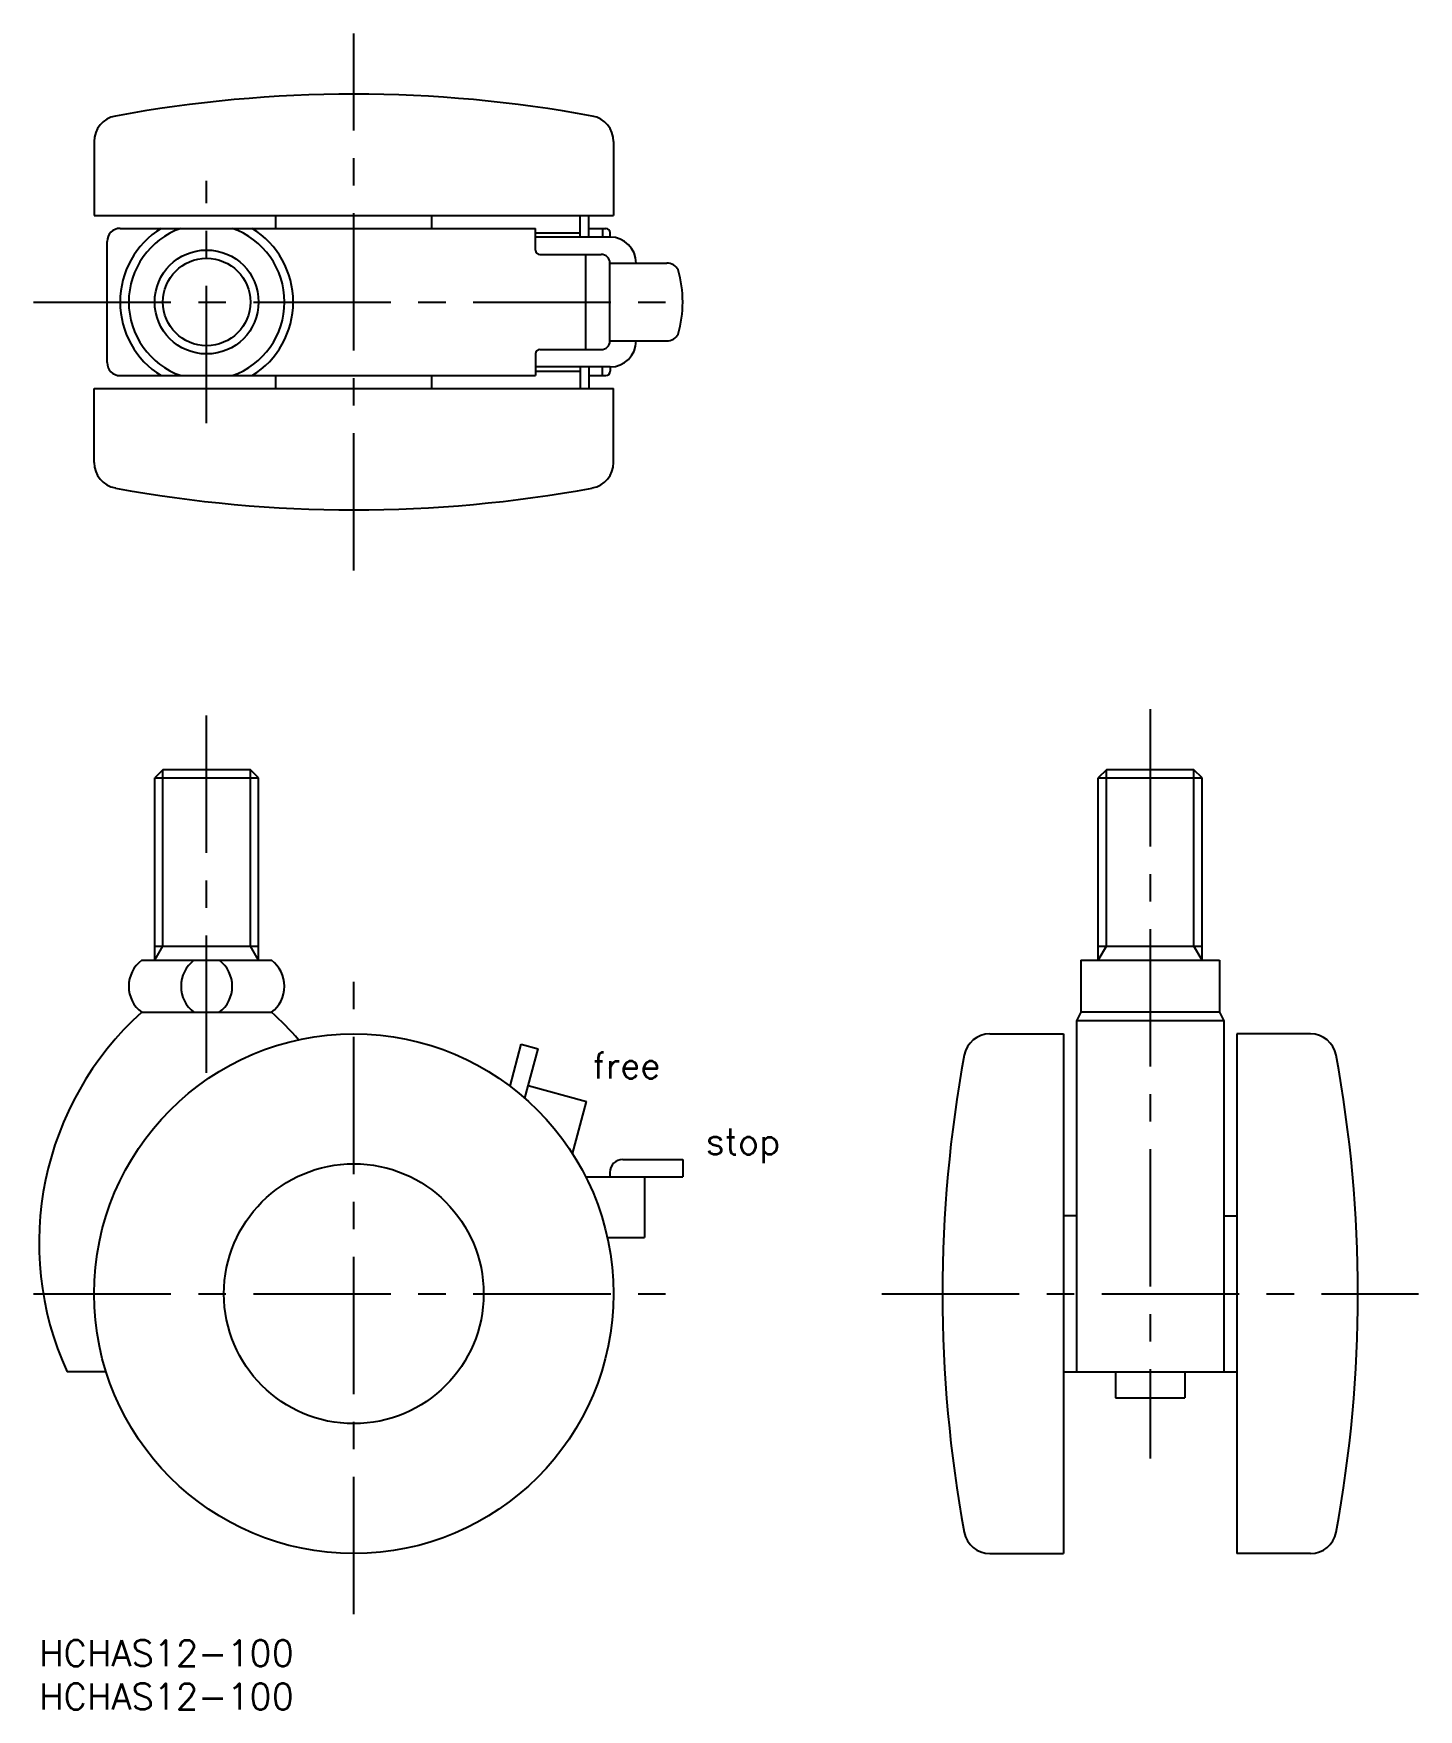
# Model space of a CAD drawing. Extents: x -1 to 159, y -8 to 186.
import ezdxf

# ---------------------------------------------------------------- set-up
doc = ezdxf.new("R2010")
doc.units = 0
doc.header["$LTSCALE"] = 0.5
doc.linetypes.add('CENTER', pattern=[50.8, 31.75, -6.35, 6.35, -6.35])
doc.linetypes.add('PHANTOM', pattern=[63.5, 31.75, -6.35, 6.35, -6.35, 6.35, -6.35])
for name, color, linetype in [('MSM_CENTER', 1, 'CENTER'), ('MSM_CONTINUOUS', 7, 'CONTINUOUS'), ('MSM_IMAGINARY', 6, 'PHANTOM'), ('MSM_NARROW', 5, 'CONTINUOUS'), ('MSM_PART_NUMBER', 7, 'CONTINUOUS')]:
    doc.layers.add(name, color=color, linetype=linetype)
doc.styles.get("Standard").update_dxf_attribs({"font": 'txt.shx', "height": 3, "bigfont": 'bigfont.shx'})

# ---------------------------------------------------------------- blocks, each defined once
blk = doc.blocks.new('*U1')
at = {"layer": 'MSM_PART_NUMBER'}
blk.add_text('HCHAS12-100', height=3, dxfattribs=at).set_placement((0, -3))
blk = doc.blocks.new('*U2')
at = {"layer": 'MSM_PART_NUMBER'}
blk.add_text('HCHAS12-100', height=3, dxfattribs=at).set_placement((0, -8))
blk = doc.blocks.new('*U3')
at = {"layer": 'MSM_PART_NUMBER'}
blk.add_text('free', height=3, dxfattribs=at).set_placement((63.93, 64.85))
blk = doc.blocks.new('*U4')
at = {"layer": 'MSM_PART_NUMBER'}
blk.add_text('stop', height=3, dxfattribs=at).set_placement((77.01, 56.08))

msp = doc.modelspace()

# ---------------------------------------------------------------- linework, layer by layer
at = {"layer": 'MSM_CENTER'}
for p, q in [((36.36, 123.5), (36.36, 185.5)), ((19.36, 140.5), (19.36, 168.5)), ((-0.64, 154.5), (73.36, 154.5)), ((19.36, 65.5), (19.36, 107.5)), ((128.36, 107.5), (128.36, 20.99)), ((36.36, 3), (36.36, 77)), ((-0.64, 40), (73.36, 40)), ((97.36, 40), (159.36, 40))]:
    msp.add_line(p, q, dxfattribs=at)
at = {"layer": 'MSM_CONTINUOUS'}
for p, q in [((6.36, 173.02), (6.36, 164.5)), ((66.36, 173.02), (66.36, 164.5)), ((6.36, 164.5), (66.36, 164.5)), ((27.36, 163), (27.36, 164.5)), ((45.36, 163), (45.36, 164.5)), ((62.52, 162), (62.52, 164.5)), ((63.52, 162), (63.52, 164.5)), ((9.36, 163), (57.36, 163)), ((57.36, 160.5), (57.36, 163)), ((63.52, 163), (65.47, 163)), ((65.11, 163), (65.11, 162)), ((7.86, 147.5), (7.86, 161.5)), ((57.36, 162.5), (62.52, 162.5)), ((65.97, 162), (57.36, 162)), ((65.97, 162), (65.97, 162.5)), ((57.86, 160), (64.94, 160)), ((63.15, 149), (63.15, 160)), ((65.94, 150), (65.94, 159)), ((65.94, 159), (72.51, 159)), ((57.86, 149), (64.94, 149)), ((65.94, 150), (72.51, 150)), ((57.36, 148.5), (57.36, 146)), ((9.36, 146), (57.36, 146)), ((27.36, 144.5), (27.36, 146)), ((45.36, 144.5), (45.36, 146)), ((65.97, 147), (57.36, 147)), ((57.36, 146.5), (62.52, 146.5)), ((62.52, 147), (62.52, 144.5)), ((63.52, 147), (63.52, 144.5)), ((63.52, 146), (65.47, 146)), ((65.11, 146), (65.11, 147)), ((65.97, 147), (65.97, 146.5)), ((6.36, 144.5), (66.36, 144.5)), ((6.36, 135.98), (6.36, 144.5)), ((66.36, 135.98), (66.36, 144.5)), ((14.31, 100.5), (13.36, 99.55)), ((13.36, 78.5), (13.36, 99.55)), ((13.36, 99.55), (25.36, 99.55)), ((24.41, 100.5), (14.31, 100.5)), ((25.36, 99.55), (24.41, 100.5)), ((25.36, 78.5), (25.36, 99.55)), ((123.31, 100.5), (122.36, 99.55)), ((122.36, 78.5), (122.36, 99.55)), ((122.36, 99.55), (134.36, 99.55)), ((133.41, 100.5), (123.31, 100.5)), ((134.36, 99.55), (133.41, 100.5)), ((134.36, 78.5), (134.36, 99.55)), ((13.36, 80.14), (25.36, 80.14)), ((122.36, 80.14), (134.36, 80.14)), ((11.86, 78.5), (26.86, 78.5)), ((120.36, 78.5), (136.36, 78.5)), ((120.36, 78.5), (120.36, 72.5)), ((136.36, 78.5), (136.36, 72.5)), ((11.86, 72.5), (26.86, 72.5)), ((120.36, 72.5), (119.86, 71.5)), ((136.36, 72.5), (120.36, 72.5)), ((136.36, 72.5), (136.86, 71.5)), ((109.83, 70), (118.36, 70)), ((118.36, 70), (118.36, 10)), ((119.86, 71.5), (119.86, 30.99)), ((136.86, 71.5), (119.86, 71.5)), ((136.86, 71.5), (136.86, 30.99)), ((146.88, 70), (138.36, 70)), ((138.36, 70), (138.36, 10)), ((67.44, 55.5), (74.36, 55.5)), ((74.36, 55.5), (74.36, 53.5)), ((63.15, 53.5), (74.36, 53.5)), ((65.94, 54), (65.94, 53.5)), ((69.94, 53.5), (69.94, 46.5)), ((119.86, 49.01), (118.36, 49.01)), ((136.86, 49.01), (138.36, 49.01)), ((65.65, 46.5), (69.94, 46.5)), ((7.74, 30.99), (3.23, 30.99)), ((6.62, 30.99), (6.62, 30.99)), ((118.36, 30.99), (138.36, 30.99)), ((124.36, 30.99), (124.36, 27.99)), ((132.36, 30.99), (132.36, 27.99)), ((124.36, 27.99), (132.36, 27.99)), ((109.83, 10), (118.36, 10)), ((146.88, 10), (138.36, 10))]:
    msp.add_line(p, q, dxfattribs=at)
for centre, radius in [((19.36, 154.5), 6), ((36.36, 40), 30), ((36.36, 40), 15)]:
    msp.add_circle(centre, radius, dxfattribs=at)
for centre, radius, start, end in [((36.36, 27), 151.5, 79.5243, 100.4757), ((9.36, 173.02), 3, 100.4757, 180), ((63.36, 173.02), 3, 0, 79.5243), ((9.36, 161.5), 1.5, 90, 180), ((19.36, 154.5), 10, 121.7883, 238.2117), ((19.36, 154.5), 9, 109.1881, 250.8119), ((19.36, 154.5), 9, 289.1881, 70.8119), ((19.36, 154.5), 10, 301.7883, 58.2117), ((65.47, 162.5), 0.5, 0, 90), ((65.97, 159), 3, 0, 90), ((57.86, 160.5), 0.5, 180, 270), ((64.94, 159), 1, 0, 90), ((72.51, 157.5), 1.5, 27.9101, 90), ((61.08, 154.5), 13.28, 343.8093, 16.1907), ((57.86, 148.5), 0.5, 90, 180), ((64.94, 150), 1, 270, 0), ((65.97, 150), 3, 270, 0), ((72.51, 151.5), 1.5, 270, 332.0899), ((9.36, 147.5), 1.5, 180, 270), ((65.47, 146.5), 0.5, 270, 0), ((9.36, 135.98), 3, 180, 259.5243), ((63.36, 135.98), 3, 280.4757, 0), ((36.36, 282), 151.5, 259.5243, 280.4757), ((14.12, 75.5), 3.76, 127.0605, 232.9395), ((20.16, 75.5), 3.76, 127.0605, 232.9395), ((18.56, 75.5), 3.76, 307.0605, 52.9395), ((24.59, 75.5), 3.76, 307.0605, 52.9395), ((35.85, 45.86), 35.85, 132.0105, 204.51), ((2.86, 45.86), 35.85, 40.8566, 47.9895), ((109.83, 67), 3, 90, 169.5243), ((146.88, 67), 3, 10.4757, 90), ((255.86, 40), 151.5, 169.5243, 190.4757), ((0.86, 40), 151.5, 349.5243, 10.4757), ((67.44, 54), 1.5, 90, 180), ((109.83, 13), 3, 190.4757, 270), ((146.88, 13), 3, 270, 349.5243)]:
    msp.add_arc(centre, radius, start, end, dxfattribs=at)
at = {"layer": 'MSM_IMAGINARY'}
for p, q in [((54.41, 63.96), (55.7, 68.81)), ((55.7, 68.81), (57.64, 68.29)), ((56.11, 62.58), (57.64, 68.29)), ((56.49, 64.03), (63.25, 62.21)), ((61.63, 56.16), (63.25, 62.21))]:
    msp.add_line(p, q, dxfattribs=at)
at = {"layer": 'MSM_NARROW'}
for p, q in [((14.31, 80.14), (14.31, 100.5)), ((24.41, 80.14), (24.41, 100.5)), ((123.31, 80.14), (123.31, 100.5)), ((133.41, 80.14), (133.41, 100.5)), ((13.36, 78.5), (14.31, 80.14)), ((25.36, 78.5), (24.41, 80.14)), ((122.36, 78.5), (123.31, 80.14)), ((134.36, 78.5), (133.41, 80.14))]:
    msp.add_line(p, q, dxfattribs=at)
msp.add_circle((19.36, 154.5), 5.05, dxfattribs=at)

# ---------------------------------------------------------------- block references
at = {"layer": 'MSM_CONTINUOUS'}
for name in ['*U3', '*U4', '*U1', '*U2']:
    msp.add_blockref(name, (0, 0), dxfattribs=at)

doc.saveas('drawing.dxf')
